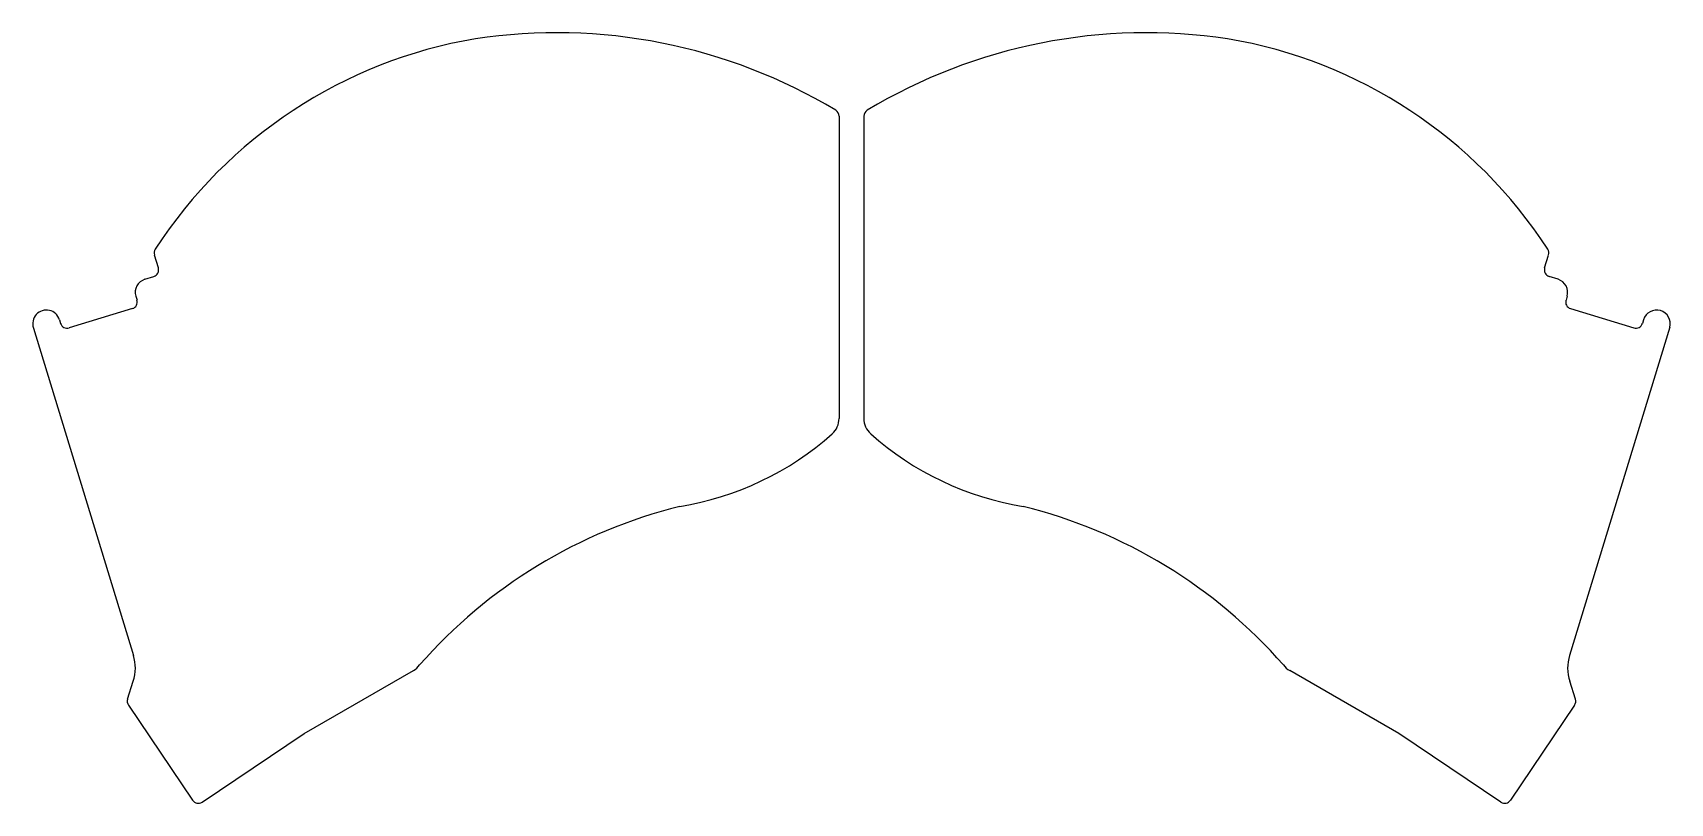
# Model space of a CAD drawing. Header units: inches. Extents: x 0 to 240, y 3 to 116.
import ezdxf

# ---------------------------------------------------------------- set-up
doc = ezdxf.new("R2010")
doc.units = ezdxf.units.IN
doc.header["$MEASUREMENT"] = 0
doc.layers.add('BLACK', color=7, linetype='Continuous')

msp = doc.modelspace()

# ---------------------------------------------------------------- linework, layer by layer
at = {"layer": 'BLACK', "linetype": 'Continuous'}
for p, q in [((118.35, 104.04), (118.35, 87.77)), ((121.97, 104.04), (121.97, 93.61)), ((121.97, 93.61), (121.97, 76.08)), ((118.35, 87.77), (118.35, 70.24)), ((18.78, 81.83), (18.2, 83.72)), ((221.55, 81.83), (222.13, 83.72)), ((16.81, 80.18), (18.11, 80.58)), ((223.52, 80.18), (222.21, 80.58)), ((15.48, 77.68), (15.65, 77.13)), ((224.85, 77.68), (224.68, 77.13)), ((4.31, 74.26), (4.48, 73.72)), ((14.98, 75.88), (5.72, 73.05)), ((121.97, 76.08), (121.97, 59.81)), ((225.34, 75.88), (234.6, 73.05)), ((236.02, 74.26), (235.85, 73.72)), ((0.5, 73.04), (15.13, 25.14)), ((239.86, 73.14), (225.2, 25.14)), ((118.35, 70.24), (118.35, 59.81)), ((40.12, 13.71), (56.07, 22.92)), ((200.21, 13.71), (184.26, 22.92)), ((14.27, 18.71), (15.11, 21.36)), ((226.06, 18.71), (225.22, 21.36)), ((14.39, 17.85), (23.78, 3.93)), ((225.94, 17.85), (216.55, 3.93)), ((25.17, 3.66), (40.12, 13.71)), ((215.16, 3.66), (200.21, 13.71))]:
    msp.add_line(p, q, dxfattribs=at)
at = {"layer": 'BLACK'}
for centre, radius, start, end in [((76.72, 46.75), 69.58, 99.5677, 147.0816), ((77.01, 37.06), 79.19, 58.9414, 98.6112), ((163.31, 37.06), 79.19, 81.3889, 121.0586), ((163.61, 46.75), 69.58, 32.9184, 80.4323), ((117.35, 104.04), 1, 359.9973, 58.9416), ((122.97, 104.04), 1, 121.0566, 180.0027), ((19.16, 84.02), 1, 147.0819, 197.0011), ((221.17, 84.02), 1, 342.9979, 32.92), ((17.82, 81.53), 1, 287.0169, 16.999), ((222.51, 81.53), 1, 163.002, 252.9798), ((17.39, 78.26), 2, 106.9799, 196.9201), ((222.93, 78.26), 2, 343.0811, 73.0163), ((14.69, 76.84), 1, 286.9794, 16.9227), ((225.63, 76.84), 1, 163.0838, 253.0189), ((2.4, 73.67), 2, 16.9339, 198.4479), ((237.93, 73.67), 2, 344.5156, 163.0678), ((5.43, 74.01), 1, 196.9779, 286.9786), ((234.89, 74.01), 1, 253.0251, 343.0173), ((87.97, 90.44), 44.09, 279.2411, 311.8021), ((115.35, 59.81), 3, 311.8018, 0.0011), ((124.97, 59.81), 3, 180.0008, 228.1986), ((152.36, 90.44), 44.09, 228.198, 260.759), ((112.88, -25.19), 74.28, 103.8893, 138.808), ((127.45, -25.19), 74.28, 41.192, 76.1107), ((9.06, 23.28), 6.35, 342.3625, 16.98), ((231.27, 23.28), 6.35, 163.0204, 197.6376), ((54.57, 25.52), 3, 300.0101, 323.4608), ((185.76, 25.52), 3, 216.5369, 239.9917), ((15.22, 18.41), 1, 162.3628, 214.0083), ((225.11, 18.41), 1, 325.9961, 17.6348), ((24.61, 4.49), 1, 214.009, 304.0116), ((215.72, 4.49), 1, 235.9902, 325.9922)]:
    msp.add_arc(centre, radius, start, end, dxfattribs=at)

doc.saveas('drawing.dxf')
